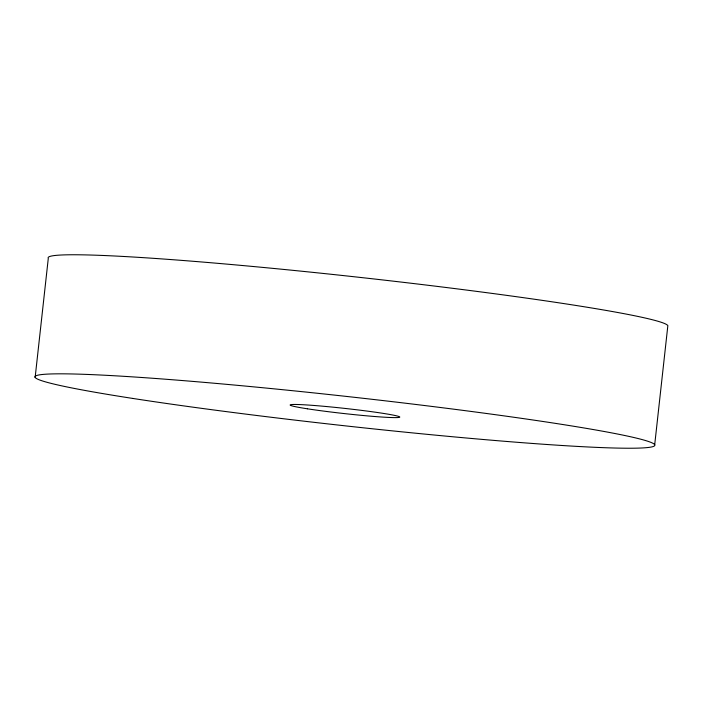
<?xml version="1.0" encoding="UTF-8"?>
<svg xmlns="http://www.w3.org/2000/svg" width="703" height="703" viewBox="0 0 703 703"><rect width="100%" height="100%" fill="white"/><g stroke="black" fill="none" stroke-linecap="round" stroke-linejoin="round"><path stroke-width="1.05" d="M35.15 377.379L48.296 258.309A311.807 14.684 6.3 0 1 348.328 276.121A311.807 14.684 6.3 0 1 667.85 325.621L654.704 444.691M132.77 398.434A311.807 14.684 6.3 0 0 646.672 447.644A311.807 14.684 6.3 0 0 255.338 387.019A311.807 14.684 6.3 0 0 132.77 398.434M307.396 408.803A55.168 2.601 6.3 0 0 398.311 417.512A55.168 2.601 6.3 0 0 329.074 406.782A55.168 2.601 6.3 0 0 307.396 408.803"/></g></svg>
